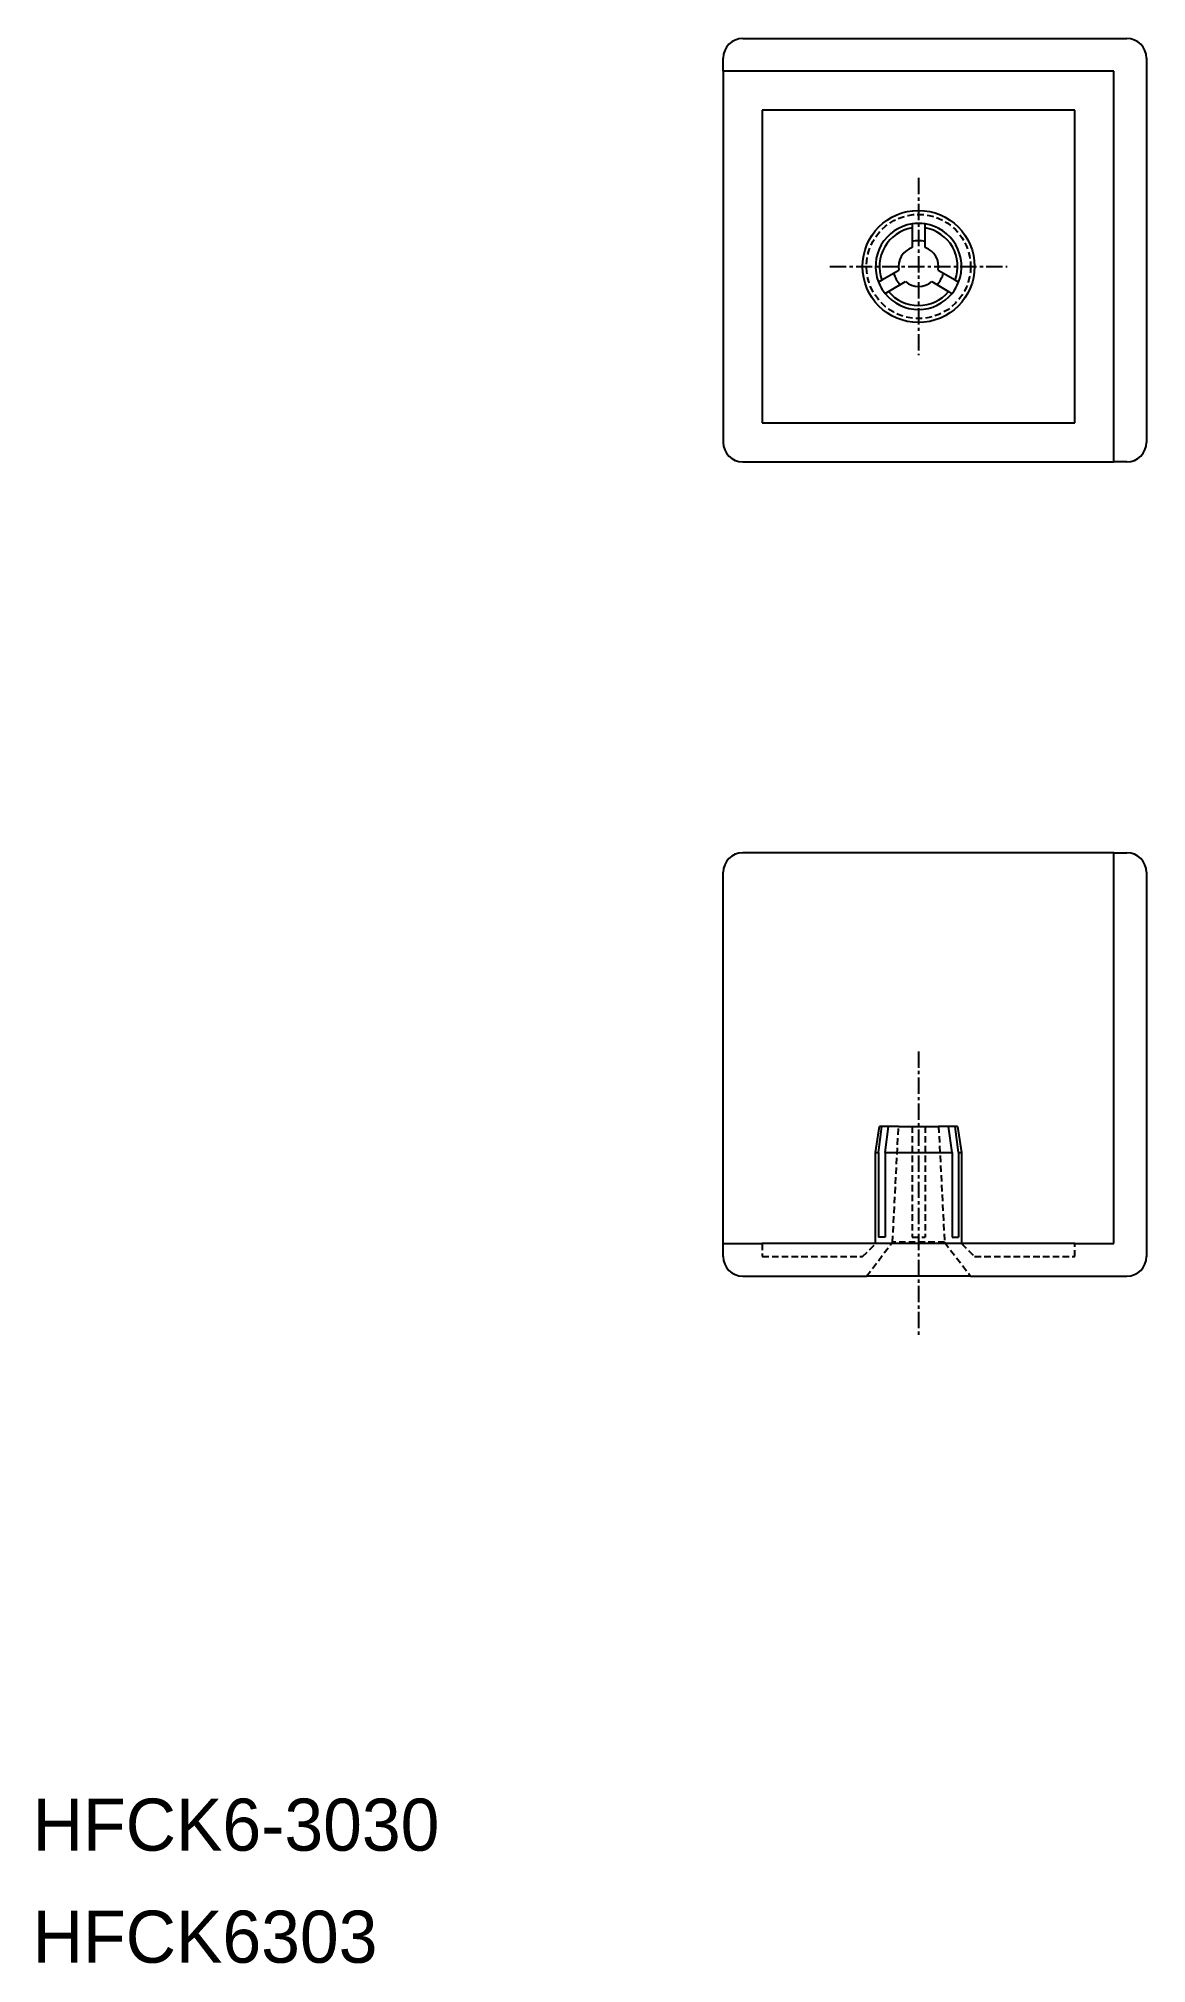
# Model space of a CAD drawing. Extents: x 0 to 85, y 0 to 148.
import ezdxf

# ---------------------------------------------------------------- set-up
doc = ezdxf.new("R2010")
doc.units = 0
doc.linetypes.add('CENTER', pattern=[2, 1.25, -0.25, 0.25, -0.25])
doc.linetypes.add('DASHED', pattern=[0.75, 0.5, -0.25])
doc.layers.get('0').update_dxf_attribs({"linetype": 'CONTINUOUS'})
doc.layers.add('CENTER', color=1, linetype='CENTER')

msp = doc.modelspace()

# ---------------------------------------------------------------- linework, layer by layer
at = {"color": 7, "linetype": 'CONTINUOUS'}
for p, q in [((54.5, 147.7), (84, 147.7)), ((53, 145.2), (53, 146.2)), ((54.5, 145.2), (53, 145.2)), ((53, 145.2), (53, 116.7)), ((83, 145.2), (54.5, 145.2)), ((83, 116.7), (83, 145.2)), ((85.5, 146.2), (85.5, 116.7)), ((80, 142.2), (56, 142.2)), ((56, 142.2), (56, 118.2)), ((80, 118.2), (80, 142.2)), ((67.5, 133.46), (67.5, 133.16)), ((67.5, 133.16), (67.5, 131.66)), ((68.5, 133.16), (68.5, 133.46)), ((68.5, 131.66), (68.5, 133.16)), ((65.19, 129.15), (64.93, 129)), ((66.49, 129.9), (65.19, 129.15)), ((65.69, 128.29), (66.99, 129.04)), ((69.01, 129.04), (70.31, 128.29)), ((70.81, 129.15), (69.51, 129.9)), ((71.07, 129), (70.81, 129.15)), ((65.43, 128.13), (65.69, 128.29)), ((70.31, 128.29), (70.57, 128.13)), ((56, 118.2), (80, 118.2)), ((83, 115.2), (83, 116.7)), ((54.5, 115.2), (83, 115.2)), ((84, 115.2), (83, 115.2)), ((83, 85.2), (54.5, 85.2)), ((83, 55.2), (83, 85.2)), ((83, 85.2), (84, 85.2)), ((53, 55.2), (53, 83.7)), ((85.5, 83.7), (85.5, 54.2)), ((64.7, 62.2), (65, 64.2)), ((64.93, 62.2), (65.19, 64.2)), ((66.46, 64.2), (65, 64.2)), ((65.43, 62.2), (65.69, 64.2)), ((66.46, 64.2), (69.54, 64.2)), ((71, 64.2), (69.54, 64.2)), ((70.57, 62.2), (70.31, 64.2)), ((71.07, 62.2), (70.81, 64.2)), ((71, 64.2), (71.3, 62.2)), ((71, 64.2), (71.3, 62.2)), ((64.7, 55.2), (64.7, 62.2)), ((64.7, 62.2), (64.93, 62.2)), ((64.93, 62.2), (64.93, 55.7)), ((65.43, 62.2), (65.43, 55.7)), ((65.43, 62.2), (70.57, 62.2)), ((70.57, 62.2), (70.57, 55.7)), ((71.07, 62.2), (71.07, 55.7)), ((71.07, 62.2), (71.3, 62.2)), ((71.3, 62.2), (71.3, 55.2)), ((53, 55.2), (56, 55.2)), ((53, 54.2), (53, 55.2)), ((80, 55.2), (56, 55.2)), ((65.43, 55.7), (64.93, 55.7)), ((70.57, 55.7), (71.07, 55.7)), ((80, 55.2), (83, 55.2)), ((54.5, 52.7), (64, 52.7)), ((72, 52.7), (64, 52.7)), ((72, 52.7), (84, 52.7))]:
    msp.add_line(p, q, dxfattribs=at)
at = {"color": 3, "linetype": 'DASHED'}
for p, q in [((66, 55.3), (66.46, 64.2)), ((67.5, 64.2), (67.5, 55.7)), ((68.5, 64.2), (68.5, 55.7)), ((69.54, 64.2), (70, 55.3)), ((56, 55.2), (56, 54.2)), ((63.7, 54.2), (64.7, 55.2)), ((64, 52.7), (66, 55.3)), ((70, 55.3), (66, 55.3)), ((67.5, 55.7), (68.5, 55.7)), ((70, 55.3), (72, 52.7)), ((71.3, 55.2), (72.3, 54.2)), ((80, 54.2), (80, 55.2)), ((56, 54.2), (63.7, 54.2)), ((72.3, 54.2), (80, 54.2))]:
    msp.add_line(p, q, dxfattribs=at)
at = {"color": 7, "linetype": 'CONTINUOUS'}
msp.add_circle((68, 130.2), 4.3, dxfattribs=at)
at = {"color": 3, "linetype": 'DASHED'}
msp.add_circle((68, 130.2), 4, dxfattribs=at)
at = {"color": 7, "linetype": 'CONTINUOUS'}
for centre, radius, start, end in [((54.5, 146.2), 1.5, 90, 180), ((84, 146.2), 1.5, 0, 90), ((68, 130.2), 3.3, 98.7147, 201.2853), ((68, 130.2), 3, 99.5941, 200.4059), ((68, 130.2), 3.3, 81.2853, 98.7147), ((68, 130.2), 3.3, 338.7147, 81.2853), ((68, 130.2), 3, 339.5941, 80.4059), ((68, 130.2), 1.54, 108.9459, 191.0541), ((68, 130.2), 1.98, 75.3675, 104.6325), ((68, 130.2), 1.54, 348.9459, 71.0541), ((68, 130.2), 3.3, 201.2853, 218.7147), ((68, 130.2), 1.98, 195.3675, 224.6325), ((68, 130.2), 1.54, 228.9459, 311.0541), ((68, 130.2), 1.98, 315.3675, 344.6325), ((68, 130.2), 3.3, 321.2853, 338.7147), ((68, 130.2), 3.3, 218.7147, 321.2853), ((68, 130.2), 3, 219.5941, 320.4059), ((54.5, 116.7), 1.5, 180, 270), ((84, 116.7), 1.5, 270, 0), ((54.5, 83.7), 1.5, 90, 180), ((84, 83.7), 1.5, 0, 90), ((54.5, 54.2), 1.5, 180, 270), ((84, 54.2), 1.5, 270, 0)]:
    msp.add_arc(centre, radius, start, end, dxfattribs=at)
at = {"layer": 'CENTER', "color": 1, "linetype": 'CENTER'}
for p, q in [((68, 137), (68, 123.4)), ((61.2, 130.2), (74.8, 130.2)), ((68, 69.95), (68, 48.2))]:
    msp.add_line(p, q, dxfattribs=at)

# ---------------------------------------------------------------- texts
at = {"color": 7, "linetype": 'CONTINUOUS'}
for s, p in [('HFCK6-3030', (0, 8.6)), ('HFCK6303', (0, 0))]:
    msp.add_text(s, height=4, dxfattribs=at).set_placement(p)

doc.saveas('drawing.dxf')
